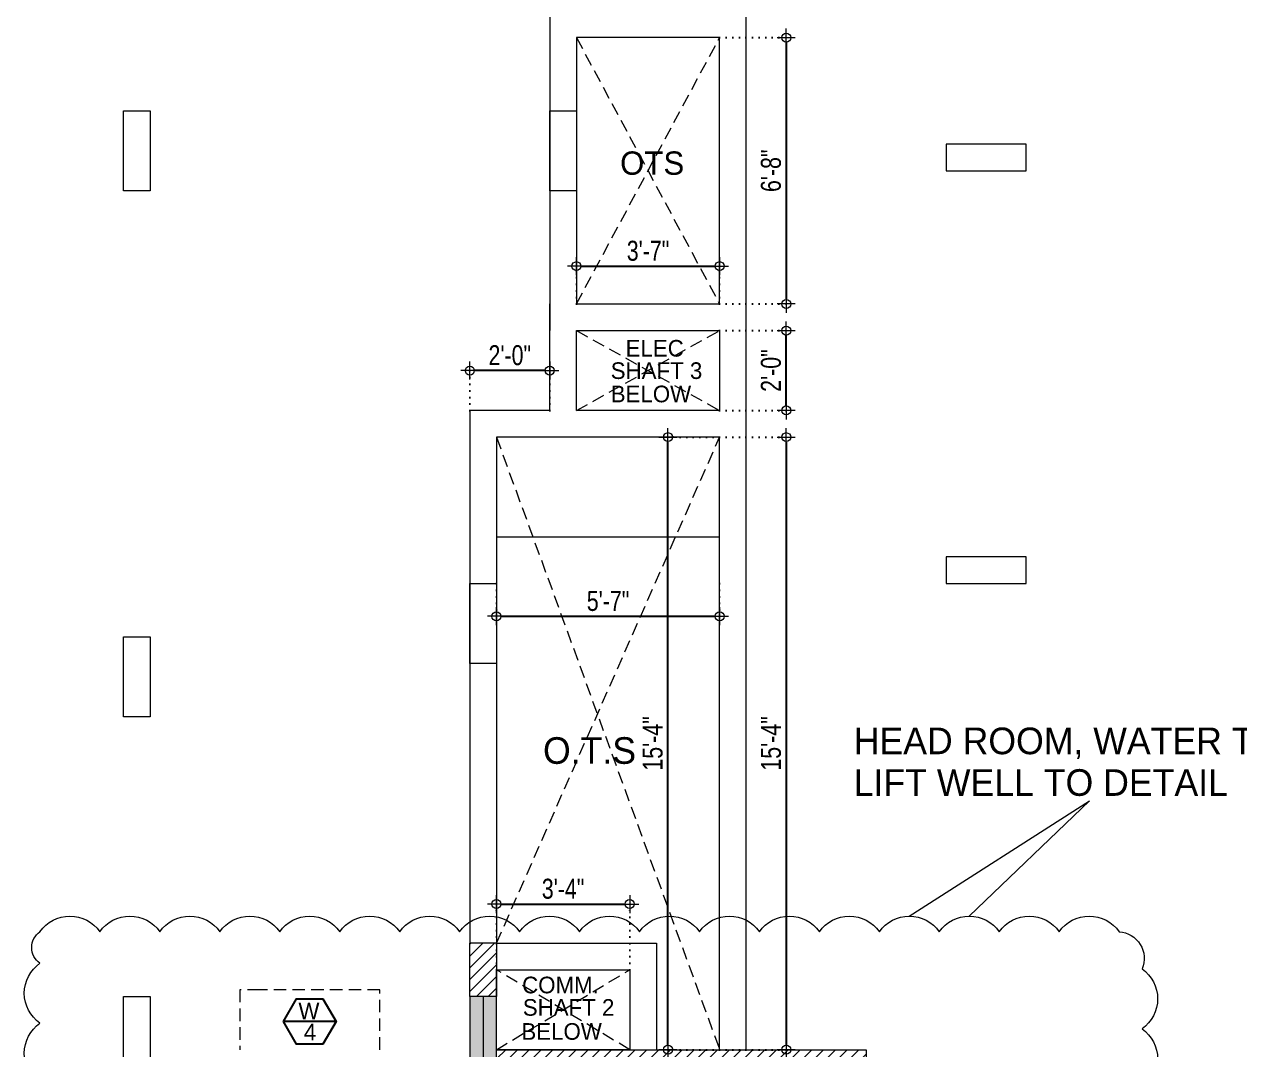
# Model space of a CAD drawing. Header units: inches. Extents: x 13 to 21264, y -72369 to -55.
# Drawn here: x 15607.3 to 15972.1, y -71681.6 to -71373.6 of the extents above; entities that cross this region are included whole.
import ezdxf

# ---------------------------------------------------------------- set-up
doc = ezdxf.new("R2010")
doc.units = ezdxf.units.IN
doc.header["$LTSCALE"] = 15
doc.header["$MEASUREMENT"] = 0
doc.header["$PDMODE"] = 34
doc.linetypes.add('DOT2', pattern=[0.125, 0, -0.125])
doc.linetypes.add('HIDDEN', pattern=[0.375, 0.25, -0.125])
doc.layers.get('DEFPOINTS').update_dxf_attribs({"linetype": 'CONTINUOUS', "lineweight": 13})
doc.layers.add('1', color=8, linetype='CONTINUOUS')
for name, color, linetype, lineweight in [('A-Wall', 7, 'CONTINUOUS', 40), ('AR-COL-TYP', 2, 'CONTINUOUS', 13), ('AR-WALL', 7, 'CONTINUOUS', 13), ('INNER DIM', 30, 'CONTINUOUS', 13), ('parapet wall', 4, 'CONTINUOUS', 13), ('TEXT', 4, 'CONTINUOUS', 13), ('TYPICAL COL ELEVATION', 8, 'CONTINUOUS', 40)]:
    doc.layers.add(name, color=color, linetype=linetype, lineweight=lineweight)
for name, color, linetype, lineweight, true_color in [('AR-WALL HATCH', 7, 'CONTINUOUS', 9, 0xfa0000), ('REVISION - 2', 7, 'CONTINUOUS', 13, 0x1a6600), ('SHAFT TEXT', 7, 'CONTINUOUS', 13, 0xcc6600)]:
    doc.layers.add(name, color=color, linetype=linetype, lineweight=lineweight, true_color=true_color)
doc.layers.add('BOXTEXT', color=232, linetype='CONTINUOUS', true_color=0xbd005e)
doc.styles.add('rob', font='')
doc.styles.add('RS', font='', dxfattribs={"width": 0.8})
doc.styles.get('rob').set_extended_font_data('Century Gothic')
doc.styles.get('RS').set_extended_font_data('Century Gothic')
doc.dimstyles.new('SECTION DIM', dxfattribs={"dimscale": 0.6, "dimtxt": 9, "dimasz": 2, "dimexe": 0, "dimexo": 0, "dimgap": 1, "dimtad": 1, "dimzin": 3, "dimdsep": 46, "dimlunit": 4, "dimtxsty": 'RS', "dimblk1": 'CUT', "dimblk2": 'CUT', "dimsah": 1, "dimcen": 0, "dimclrd": 251, "dimclre": 21, "dimclrt": 4, "dimadec": 0, "dimazin": 0, "dimtfac": 1, "dimtix": 1, "dimtofl": 0, "dimtmove": 2, "dimatfit": 3, "dimfxl": 0, "dimtolj": 1, "dimtzin": 3, "dimarcsym": 0})

# ---------------------------------------------------------------- blocks, each defined once
blk = doc.blocks.new('ty col')
at = {"layer": 'AR-COL-TYP'}
h = blk.add_hatch(color=250, dxfattribs=at)
h.dxf.hatch_style = 1
h.paths.add_polyline_path([(-4.02, -20), (3.98, -20), (3.98, 4), (-4.02, 4)])
at = {"layer": 'AR-COL-TYP', "color": 5}
for p, q in [((-0.02, 4, 0), (-0.02, -20, 0)), ((-4.02, -16, 0), (3.98, -16, 0))]:
    blk.add_line(p, q, dxfattribs=at)
at = {"layer": 'AR-COL-TYP', "elevation": 0}
blk.add_lwpolyline([(-4.02, -20), (3.98, -20), (3.98, 4), (-4.02, 4)], close=True, dxfattribs=at)
blk = doc.blocks.new('CUT')
at = {"layer": 'INNER DIM', "color": 8}
blk.add_line((-1.8, 0), (1.8, 0), dxfattribs=at)
at = {"layer": 'INNER DIM', "color": 9}
blk.add_line((0, 1.8), (0, -1.8), dxfattribs=at)
blk.add_circle((0, 0), 0.9, dxfattribs=at)
blk = doc.blocks.new('*D174')
at = {"layer": 'DEFPOINTS', "color": 0, "transparency": 16777216}
for p in [(15816.02, -71377.63, 0.01), (15816.02, -71457.63, 0.01), (15836.02, -71457.63)]:
    blk.add_point(p, dxfattribs=at)
at = {"layer": 'INNER DIM', "color": 21, "linetype": 'DOT2', "lineweight": -2, "transparency": 16777216}
for p, q in [((15816.02, -71377.63), (15836.02, -71377.63)), ((15816.02, -71457.63), (15836.02, -71457.63))]:
    blk.add_line(p, q, dxfattribs=at)
at = {"layer": 'INNER DIM', "color": 251, "lineweight": -2, "transparency": 16777216}
blk.add_line((15836.02, -71379.13), (15836.02, -71456.13), dxfattribs=at)
at = {"layer": 'INNER DIM', "color": 251, "lineweight": -2, "transparency": 16777216, "xscale": 1.5, "yscale": 1.5, "zscale": 1.5}
for p, rotation in [((15836.02, -71377.63), 90), ((15836.02, -71457.63), 270)]:
    blk.add_blockref('CUT', p, dxfattribs=dict(at, rotation=rotation))
at = {"layer": 'INNER DIM', "color": 7, "lineweight": 0, "transparency": 16777216, "insert": (15831.45, -71417.63), "char_height": 6, "attachment_point": 5, "rotation": 90, "style": 'RS'}
blk.add_mtext('\\A1;6\'-8"', dxfattribs=at)
blk = doc.blocks.new('*D175')
at = {"layer": 'DEFPOINTS', "color": 0, "transparency": 16777216}
for p in [(15816.02, -71465.64, 0.01), (15836.02, -71465.64), (15816.02, -71489.63, 0.01)]:
    blk.add_point(p, dxfattribs=at)
at = {"layer": 'INNER DIM', "color": 21, "linetype": 'DOT2', "lineweight": -2, "transparency": 16777216}
for p, q in [((15816.02, -71465.64), (15836.02, -71465.64)), ((15816.02, -71489.63), (15836.02, -71489.63))]:
    blk.add_line(p, q, dxfattribs=at)
at = {"layer": 'INNER DIM', "color": 251, "lineweight": -2, "transparency": 16777216}
blk.add_line((15836.02, -71488.13), (15836.02, -71467.14), dxfattribs=at)
at = {"layer": 'INNER DIM', "color": 251, "lineweight": -2, "transparency": 16777216, "xscale": 1.5, "yscale": 1.5, "zscale": 1.5}
for p, rotation in [((15836.02, -71465.64), 90), ((15836.02, -71489.63), 270)]:
    blk.add_blockref('CUT', p, dxfattribs=dict(at, rotation=rotation))
at = {"layer": 'INNER DIM', "color": 7, "lineweight": 0, "transparency": 16777216, "insert": (15831.45, -71477.64), "char_height": 6, "attachment_point": 5, "rotation": 90, "style": 'RS'}
blk.add_mtext('\\A1;2\'-0"', dxfattribs=at)
blk = doc.blocks.new('*D176')
at = {"layer": 'DEFPOINTS', "color": 0, "transparency": 16777216}
for p in [(15816.02, -71497.64, 0.01), (15816.02, -71681.63, 0.01), (15836.02, -71681.63)]:
    blk.add_point(p, dxfattribs=at)
at = {"layer": 'INNER DIM', "color": 21, "linetype": 'DOT2', "lineweight": -2, "transparency": 16777216}
for p, q in [((15816.02, -71497.64), (15836.02, -71497.64)), ((15816.02, -71681.63), (15836.02, -71681.63))]:
    blk.add_line(p, q, dxfattribs=at)
at = {"layer": 'INNER DIM', "color": 251, "lineweight": -2, "transparency": 16777216}
blk.add_line((15836.02, -71499.14), (15836.02, -71680.13), dxfattribs=at)
at = {"layer": 'INNER DIM', "color": 251, "lineweight": -2, "transparency": 16777216, "xscale": 1.5, "yscale": 1.5, "zscale": 1.5}
for p, rotation in [((15836.02, -71497.64), 90), ((15836.02, -71681.63), 270)]:
    blk.add_blockref('CUT', p, dxfattribs=dict(at, rotation=rotation))
at = {"layer": 'INNER DIM', "color": 7, "lineweight": 0, "transparency": 16777216, "insert": (15831.45, -71589.64), "char_height": 6, "attachment_point": 5, "rotation": 90, "style": 'RS'}
blk.add_mtext('\\A1;15\'-4"', dxfattribs=at)
blk = doc.blocks.new('*D177')
at = {"layer": 'DEFPOINTS', "color": 0, "transparency": 16777216}
for p in [(15816.02, -71446.28), (15773.03, -71457.63, 0.01), (15816.02, -71457.63)]:
    blk.add_point(p, dxfattribs=at)
at = {"layer": 'INNER DIM', "color": 21, "linetype": 'DOT2', "lineweight": -2, "transparency": 16777216}
for p, q in [((15773.03, -71457.63), (15773.03, -71446.28)), ((15816.02, -71457.63), (15816.02, -71446.28))]:
    blk.add_line(p, q, dxfattribs=at)
at = {"layer": 'INNER DIM', "color": 251, "lineweight": -2, "transparency": 16777216}
blk.add_line((15774.53, -71446.28), (15814.52, -71446.28), dxfattribs=at)
at = {"layer": 'INNER DIM', "color": 251, "lineweight": -2, "transparency": 16777216, "xscale": 1.5, "yscale": 1.5, "zscale": 1.5, "rotation": 180}
blk.add_blockref('CUT', (15773.03, -71446.28), dxfattribs=at)
at = {"layer": 'INNER DIM', "color": 251, "lineweight": -2, "transparency": 16777216, "xscale": 1.5, "yscale": 1.5, "zscale": 1.5}
blk.add_blockref('CUT', (15816.02, -71446.28), dxfattribs=at)
at = {"layer": 'INNER DIM', "color": 7, "lineweight": 0, "transparency": 16777216, "insert": (15794.53, -71441.7), "char_height": 6, "attachment_point": 5, "style": 'RS'}
blk.add_mtext('\\A1;3\'-7"', dxfattribs=at)
blk = doc.blocks.new('*D178')
at = {"layer": 'DEFPOINTS', "color": 0, "transparency": 16777216}
for p in [(15741.03, -71477.64), (15741.03, -71489.64, 0.01), (15765.03, -71489.64, 0.01)]:
    blk.add_point(p, dxfattribs=at)
at = {"layer": 'INNER DIM', "color": 21, "linetype": 'DOT2', "lineweight": -2, "transparency": 16777216}
for p, q in [((15741.03, -71489.64), (15741.03, -71477.64)), ((15765.03, -71489.64), (15765.03, -71477.64))]:
    blk.add_line(p, q, dxfattribs=at)
at = {"layer": 'INNER DIM', "color": 251, "lineweight": -2, "transparency": 16777216}
blk.add_line((15763.53, -71477.64), (15742.53, -71477.64), dxfattribs=at)
at = {"layer": 'INNER DIM', "color": 251, "lineweight": -2, "transparency": 16777216, "xscale": 1.5, "yscale": 1.5, "zscale": 1.5, "rotation": 180}
blk.add_blockref('CUT', (15741.03, -71477.64), dxfattribs=at)
at = {"layer": 'INNER DIM', "color": 251, "lineweight": -2, "transparency": 16777216, "xscale": 1.5, "yscale": 1.5, "zscale": 1.5}
blk.add_blockref('CUT', (15765.03, -71477.64), dxfattribs=at)
at = {"layer": 'INNER DIM', "color": 7, "lineweight": 0, "transparency": 16777216, "insert": (15753.03, -71473.06), "char_height": 6, "attachment_point": 5, "style": 'RS'}
blk.add_mtext('\\A1;2\'-0"', dxfattribs=at)
blk = doc.blocks.new('*D179')
at = {"layer": 'DEFPOINTS', "color": 0, "transparency": 16777216}
for p in [(15800.51, -71497.64), (15816.02, -71497.64), (15816.02, -71681.63)]:
    blk.add_point(p, dxfattribs=at)
at = {"layer": 'INNER DIM', "color": 21, "linetype": 'DOT2', "lineweight": -2, "transparency": 16777216}
for p, q in [((15816.02, -71497.64), (15800.51, -71497.64)), ((15816.02, -71681.63), (15800.51, -71681.63))]:
    blk.add_line(p, q, dxfattribs=at)
at = {"layer": 'INNER DIM', "color": 251, "lineweight": -2, "transparency": 16777216}
blk.add_line((15800.51, -71680.13), (15800.51, -71499.14), dxfattribs=at)
at = {"layer": 'INNER DIM', "color": 251, "lineweight": -2, "transparency": 16777216, "xscale": 1.5, "yscale": 1.5, "zscale": 1.5}
for p, rotation in [((15800.51, -71497.64), 90), ((15800.51, -71681.63), 270)]:
    blk.add_blockref('CUT', p, dxfattribs=dict(at, rotation=rotation))
at = {"layer": 'INNER DIM', "color": 7, "lineweight": 0, "transparency": 16777216, "insert": (15795.93, -71589.64), "char_height": 6, "attachment_point": 5, "rotation": 90, "style": 'RS'}
blk.add_mtext('\\A1;15\'-4"', dxfattribs=at)
blk = doc.blocks.new('*D180')
at = {"layer": 'DEFPOINTS', "color": 0, "transparency": 16777216}
for p in [(15749.03, -71541.63, 0.01), (15816.02, -71541.63, 0.01), (15816.02, -71551.46)]:
    blk.add_point(p, dxfattribs=at)
at = {"layer": 'INNER DIM', "color": 21, "linetype": 'DOT2', "lineweight": -2, "transparency": 16777216}
for p, q in [((15749.03, -71541.63), (15749.03, -71551.46)), ((15816.02, -71541.63), (15816.02, -71551.46))]:
    blk.add_line(p, q, dxfattribs=at)
at = {"layer": 'INNER DIM', "color": 251, "lineweight": -2, "transparency": 16777216}
blk.add_line((15750.53, -71551.46), (15814.52, -71551.46), dxfattribs=at)
at = {"layer": 'INNER DIM', "color": 251, "lineweight": -2, "transparency": 16777216, "xscale": 1.5, "yscale": 1.5, "zscale": 1.5, "rotation": 180}
blk.add_blockref('CUT', (15749.03, -71551.46), dxfattribs=at)
at = {"layer": 'INNER DIM', "color": 251, "lineweight": -2, "transparency": 16777216, "xscale": 1.5, "yscale": 1.5, "zscale": 1.5}
blk.add_blockref('CUT', (15816.02, -71551.46), dxfattribs=at)
at = {"layer": 'INNER DIM', "color": 7, "lineweight": 0, "transparency": 16777216, "insert": (15782.53, -71546.88), "char_height": 6, "attachment_point": 5, "style": 'RS'}
blk.add_mtext('\\A1;5\'-7"', dxfattribs=at)
blk = doc.blocks.new('*D181')
at = {"layer": 'DEFPOINTS', "color": 0, "transparency": 16777216}
for p in [(15789.03, -71637.89), (15749.03, -71657.63, 0.01), (15789.03, -71657.63, 0.01)]:
    blk.add_point(p, dxfattribs=at)
at = {"layer": 'INNER DIM', "color": 21, "linetype": 'DOT2', "lineweight": -2, "transparency": 16777216}
for p, q in [((15749.03, -71657.63), (15749.03, -71637.89)), ((15789.03, -71657.63), (15789.03, -71637.89))]:
    blk.add_line(p, q, dxfattribs=at)
at = {"layer": 'INNER DIM', "color": 251, "lineweight": -2, "transparency": 16777216}
blk.add_line((15750.53, -71637.89), (15787.53, -71637.89), dxfattribs=at)
at = {"layer": 'INNER DIM', "color": 251, "lineweight": -2, "transparency": 16777216, "xscale": 1.5, "yscale": 1.5, "zscale": 1.5, "rotation": 180}
blk.add_blockref('CUT', (15749.03, -71637.89), dxfattribs=at)
at = {"layer": 'INNER DIM', "color": 251, "lineweight": -2, "transparency": 16777216, "xscale": 1.5, "yscale": 1.5, "zscale": 1.5}
blk.add_blockref('CUT', (15789.03, -71637.89), dxfattribs=at)
at = {"layer": 'INNER DIM', "color": 7, "lineweight": 0, "transparency": 16777216, "insert": (15769.03, -71633.32), "char_height": 6, "attachment_point": 5, "style": 'RS'}
blk.add_mtext('\\A1;3\'-4"', dxfattribs=at)
blk = doc.blocks.new('A$C470379A0')
at = {"layer": 'BOXTEXT'}
blk.add_line((15.78, 7.22), (0, 7.22), dxfattribs=at)
blk.add_lwpolyline([(0, 7.22), (3.95, 14.05), (11.84, 14.05), (15.78, 7.22), (11.84, 0.39), (3.95, 0.39)], close=True, dxfattribs=at)
at = {"layer": 'BOXTEXT', "style": 'rob'}
for s, p in [('W', (4.49, 7.89)), ('4', (6.11, 1.56))]:
    blk.add_text(s, height=5, dxfattribs=at).set_placement(p)

msp = doc.modelspace()

# ---------------------------------------------------------------- hatches: boundary and pattern name
at = {"layer": 'AR-WALL HATCH', "lineweight": 0, "ltscale": 3}
h = msp.add_hatch(dxfattribs=at)
h.set_pattern_fill('ANSI31', color=256, scale=20)
h.set_pattern_definition([(45, (21158.8875, -1712.1522), (-1.76776695, 1.76776695), [])])
h.paths.add_polyline_path([(15860.036, -71681.634), (15749.034, -71681.634), (15749.034, -71689.634), (15860.036, -71689.634)])
h.paths.add_polyline_path([(15749.035, -71649.634), (15741.035, -71649.634), (15741.034, -71665.634), (15749.034, -71665.634)])

# ---------------------------------------------------------------- linework, layer by layer
at = {"layer": '1', "linetype": 'HIDDEN', "lineweight": 0}
for points, elevation in [([(15773.035, -71457.634), (15816.02, -71377.634)], -0.017), ([(15773.035, -71377.634), (15816.02, -71457.634)], -0.017), ([(15773.035, -71465.641), (15816.019, -71489.634)], -0.017), ([(15773.035, -71489.634), (15816.019, -71465.641)], -0.017), ([(15749.035, -71649.634), (15816.02, -71497.643)], -0.017), ([(15749.035, -71497.643), (15816.02, -71681.634)], -0.017), ([(15749.035, -71681.634), (15789.035, -71657.634)], -0.017), ([(15789.035, -71681.623), (15749.035, -71657.634)], -0.017), ([(15714.034, -71681.639), (15714.034, -71681.639), (15714.034, -71663.639), (15678.034, -71663.639), (15672.034, -71663.639), (15672.034, -71681.639)], -0.022)]:
    msp.add_lwpolyline(points, dxfattribs=dict(at, elevation=elevation))
at = {"layer": '1', "lineweight": 0, "elevation": -0.011}
msp.add_lwpolyline([(15816.02, -71527.646), (15749.035, -71527.644)], dxfattribs=at)
at = {"layer": 'A-Wall', "lineweight": 0, "ltscale": 3, "elevation": -0.017}
msp.add_lwpolyline([(15749.035, -71649.634), (15741.035, -71649.634)], dxfattribs=at)
at = {"layer": 'AR-WALL', "lineweight": 0}
for points, elevation in [([(15741.034, -71665.634), (15741.035, -71649.634)], -0.009), ([(15749.035, -71649.634), (15749.034, -71665.634)], -0.017), ([(15749.035, -71681.634), (15860.036, -71681.634), (15860.036, -71689.634), (15749.037, -71689.634)], -0.017)]:
    msp.add_lwpolyline(points, dxfattribs=dict(at, elevation=elevation))
at = {"layer": 'parapet wall', "lineweight": 0, "ltscale": 3}
for p, q in [((15765.035, -71345.634, -0.017), (15765.035, -71465.634, -0.017)), ((15824.02, -71681.634, -0.017), (15824.02, -71345.634, -0.017)), ((15765.035, -71489.638, -0.017), (15765.035, -71457.641, -0.017)), ((15816.02, -71497.643, -0.017), (15749.035, -71497.636, -0.017)), ((15749.035, -71497.636, -0.017), (15749.035, -71649.634, -0.017)), ((15816.02, -71681.634, -0.017), (15816.02, -71497.643, -0.017)), ((15749.035, -71649.634, -0.017), (15797.035, -71649.634, -0.017)), ((15797.035, -71649.634, -0.017), (15797.035, -71681.634, -0.017)), ((15797.035, -71681.634, -0.017), (15816.02, -71681.634, -0.017))]:
    msp.add_line(p, q, dxfattribs=at)
at = {"layer": 'parapet wall', "lineweight": 0, "ltscale": 3, "elevation": -0.017}
for points in [[(15773.035, -71457.634), (15816.02, -71457.634), (15816.02, -71377.634), (15773.035, -71377.634)], [(15773.035, -71465.641), (15816.019, -71465.641), (15816.019, -71489.634), (15773.035, -71489.634)], [(15789.035, -71681.634), (15749.035, -71681.634), (15749.035, -71657.634), (15789.035, -71657.634)]]:
    msp.add_lwpolyline(points, close=True, dxfattribs=at)
for points in [[(15765.035, -71489.638), (15741.035, -71489.635), (15741.035, -71649.634)], [(15749.035, -71657.634), (15789.035, -71657.634), (15789.035, -71681.623)]]:
    msp.add_lwpolyline(points, dxfattribs=at)
at = {"layer": 'REVISION - 2', "color": 222, "lineweight": 0, "ltscale": 3, "true_color": 0xb8008a, "elevation": -0.017}
msp.add_lwpolyline([(15872.97, -71641.528), (15927.056, -71606.927), (15890.97, -71641.528)], dxfattribs=at)
msp.add_lwpolyline([(15611.97, -71691.677, -0.5205671), (15611.97, -71673.677, -0.5205671), (15611.97, -71655.677, -0.5205671), (15611.97, -71646.213, -0.5205671), (15629.97, -71646.213, -0.5205671), (15647.97, -71646.213, -0.5205671), (15665.97, -71646.213, -0.5205671), (15683.97, -71646.213, -0.5205671), (15701.97, -71646.213, -0.5205671), (15719.97, -71646.213, -0.5205671), (15737.97, -71646.213, -0.5205671), (15755.97, -71646.213, -0.5205671), (15773.97, -71646.213, -0.5205671), (15791.97, -71646.213, -0.5205671), (15809.97, -71646.213, -0.5205671), (15827.97, -71646.213, -0.5205671), (15845.97, -71646.213, -0.5205671), (15863.97, -71646.213, -0.5205671), (15881.97, -71646.213, -0.5205671), (15899.97, -71646.213, -0.5205671), (15917.97, -71646.213, -0.5205671), (15935.97, -71646.213, -0.5205671), (15942.828, -71657.356, -0.5205671), (15942.828, -71675.356, -0.5205671), (15942.828, -71693.356, -0.5205671)], format="xyb", dxfattribs=at)
at = {"layer": 'TYPICAL COL ELEVATION', "lineweight": 0, "ltscale": 3, "elevation": -0.009}
for points in [[(15637.034, -71399.634), (15645.034, -71399.634), (15645.034, -71423.634), (15637.034, -71423.634)], [(15765.034, -71399.634), (15773.034, -71399.634), (15773.034, -71423.634), (15765.034, -71423.634)], [(15884.036, -71417.635), (15908.036, -71417.635), (15908.036, -71409.635), (15884.036, -71409.635)], [(15884.036, -71541.635), (15908.036, -71541.635), (15908.036, -71533.635), (15884.036, -71533.635)], [(15741.034, -71541.634), (15749.034, -71541.634), (15749.034, -71565.634), (15741.034, -71565.634)], [(15637.034, -71557.634), (15645.034, -71557.634), (15645.034, -71581.634), (15637.034, -71581.634)], [(15637.034, -71665.634), (15645.034, -71665.634), (15645.034, -71689.634), (15637.034, -71689.634)]]:
    msp.add_lwpolyline(points, close=True, dxfattribs=at)

# ---------------------------------------------------------------- block references
at = {"layer": 'AR-COL-TYP', "lineweight": 0}
msp.add_blockref('ty col', (15745.057, -71669.629, -0.009), dxfattribs=at)
at = {"layer": 'BOXTEXT', "lineweight": 0}
msp.add_blockref('A$C470379A0', (15685.083, -71680.391, 0), dxfattribs=at)

# ---------------------------------------------------------------- texts
at = {"layer": 'REVISION - 2', "color": 222, "lineweight": 0, "ltscale": 3, "true_color": 0xb8008a, "style": 'rob'}
for s, p in [('HEAD ROOM, WATER TANK&', (15856.272, -71592.874, -0.026)), ('LIFT WELL TO DETAIL', (15856.272, -71605.38, -0.026))]:
    msp.add_text(s, height=8, rotation=359.9999, dxfattribs=at).set_placement(p)
at = {"layer": 'SHAFT TEXT', "lineweight": 0, "style": 'rob'}
for s, p in [('ELEC', (15787.794, -71473.451, -0.011)), ('SHAFT 3', (15783.327, -71480.167, -0.004)), ('BELOW', (15783.327, -71487.171, -0.004)), ('COMM.', (15756.73, -71664.697, -0.009)), ('SHAFT 2', (15756.933, -71671.435, -0.001)), ('BELOW', (15756.508, -71678.651, -0.001))]:
    msp.add_text(s, height=5, dxfattribs=at).set_placement(p)
at = {"layer": 'TEXT', "lineweight": 0, "style": 'rob'}
msp.add_text('OTS', height=7, dxfattribs=at).set_placement((15786.148, -71418.826, -0.017))
msp.add_text('O.T.S', height=8, rotation=359.9999, dxfattribs=at).set_placement((15762.998, -71595.767, -0.034))

# ---------------------------------------------------------------- dimensions: what is measured, and where the dimension line sits
at = {"layer": 'INNER DIM', "lineweight": 0}
for base, p1, p2, picture, middle in [((15836.019, -71457.634, -0.009), (15816.019, -71377.634, -0.004), (15816.019, -71457.634, -0.004), '*D174', (15831.448, -71417.634, -0.009)), ((15836.019, -71465.641, -0.009), (15816.019, -71489.634, -0.004), (15816.019, -71465.641, -0.004), '*D175', (15831.448, -71477.637, -0.009)), ((15800.506, -71497.643, -0.009), (15816.019, -71681.634, -0.009), (15816.019, -71497.643, -0.009), '*D179', (15795.935, -71589.638, -0.009)), ((15836.019, -71681.634, -0.009), (15816.019, -71497.643, -0.004), (15816.019, -71681.634, -0.004), '*D176', (15831.448, -71589.638, -0.009))]:
    dim = msp.add_linear_dim(base=base, p1=p1, p2=p2, angle=90, dimstyle='SECTION DIM', override={"dimscale": 1, "dimtxt": 6, "dimasz": 1.5, "dimclrt": 7, "dimfxl": 2}, dxfattribs=at)
    dim.commit()
    dim.dimension.update_dxf_attribs({"geometry": picture, "text_midpoint": middle})
for base, p1, p2, picture, middle in [((15816.0191, -71446.2754, -0.009), (15773.0343, -71457.6342, -0.0036), (15816.0191, -71457.6342, -0.009), '*D177', (15794.5267, -71441.704, -0.009)), ((15741.034, -71477.635, -0.009), (15765.034, -71489.638, -0.004), (15741.034, -71489.635, -0.004), '*D178', (15753.034, -71473.064, -0.009)), ((15816.019, -71551.4555, -0.009), (15749.0337, -71541.6342, 0.0043), (15816.019, -71541.6342, -0.0036), '*D180', (15782.5264, -71546.8841, -0.009)), ((15789.034, -71637.891, -0.009), (15749.034, -71657.634, -0.004), (15789.034, -71657.634, -0.004), '*D181', (15769.034, -71633.319, -0.009))]:
    dim = msp.add_linear_dim(base=base, p1=p1, p2=p2, dimstyle='SECTION DIM', override={"dimscale": 1, "dimtxt": 6, "dimasz": 1.5, "dimclrt": 7, "dimfxl": 2}, dxfattribs=at)
    dim.commit()
    dim.dimension.update_dxf_attribs({"geometry": picture, "text_midpoint": middle})

doc.saveas('drawing.dxf')
